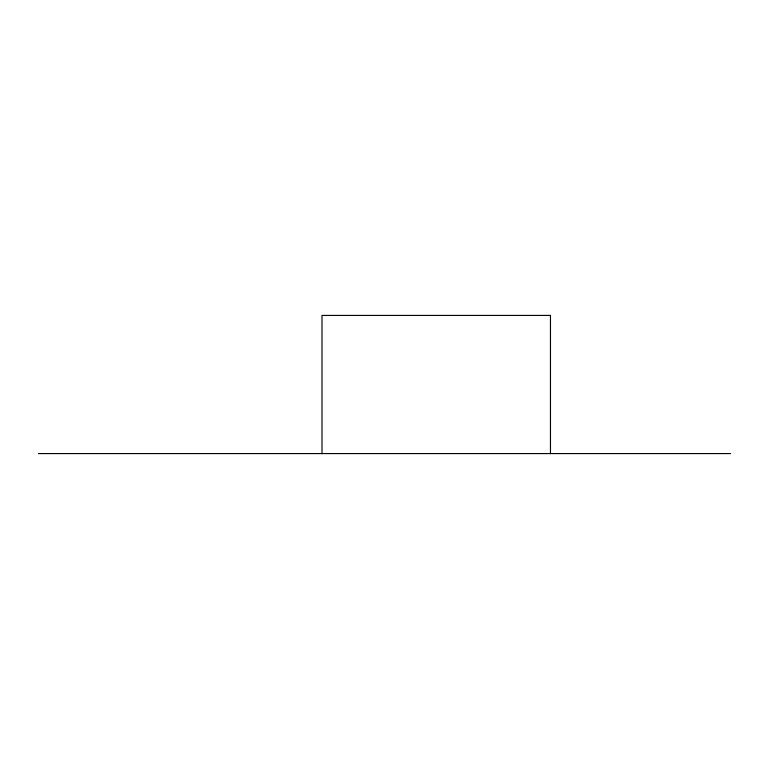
<?xml version="1.0" encoding="UTF-8"?>
<svg xmlns="http://www.w3.org/2000/svg" width="769" height="769" viewBox="0 0 769 769"><rect width="100%" height="100%" fill="white"/><g stroke="black" fill="none" stroke-linecap="round" stroke-linejoin="round"><path stroke-width="1.15" d="M38.45 453.575L730.55 453.575M550.469 453.575L550.469 315.425L322.009 315.425L322.009 453.575"/></g></svg>
